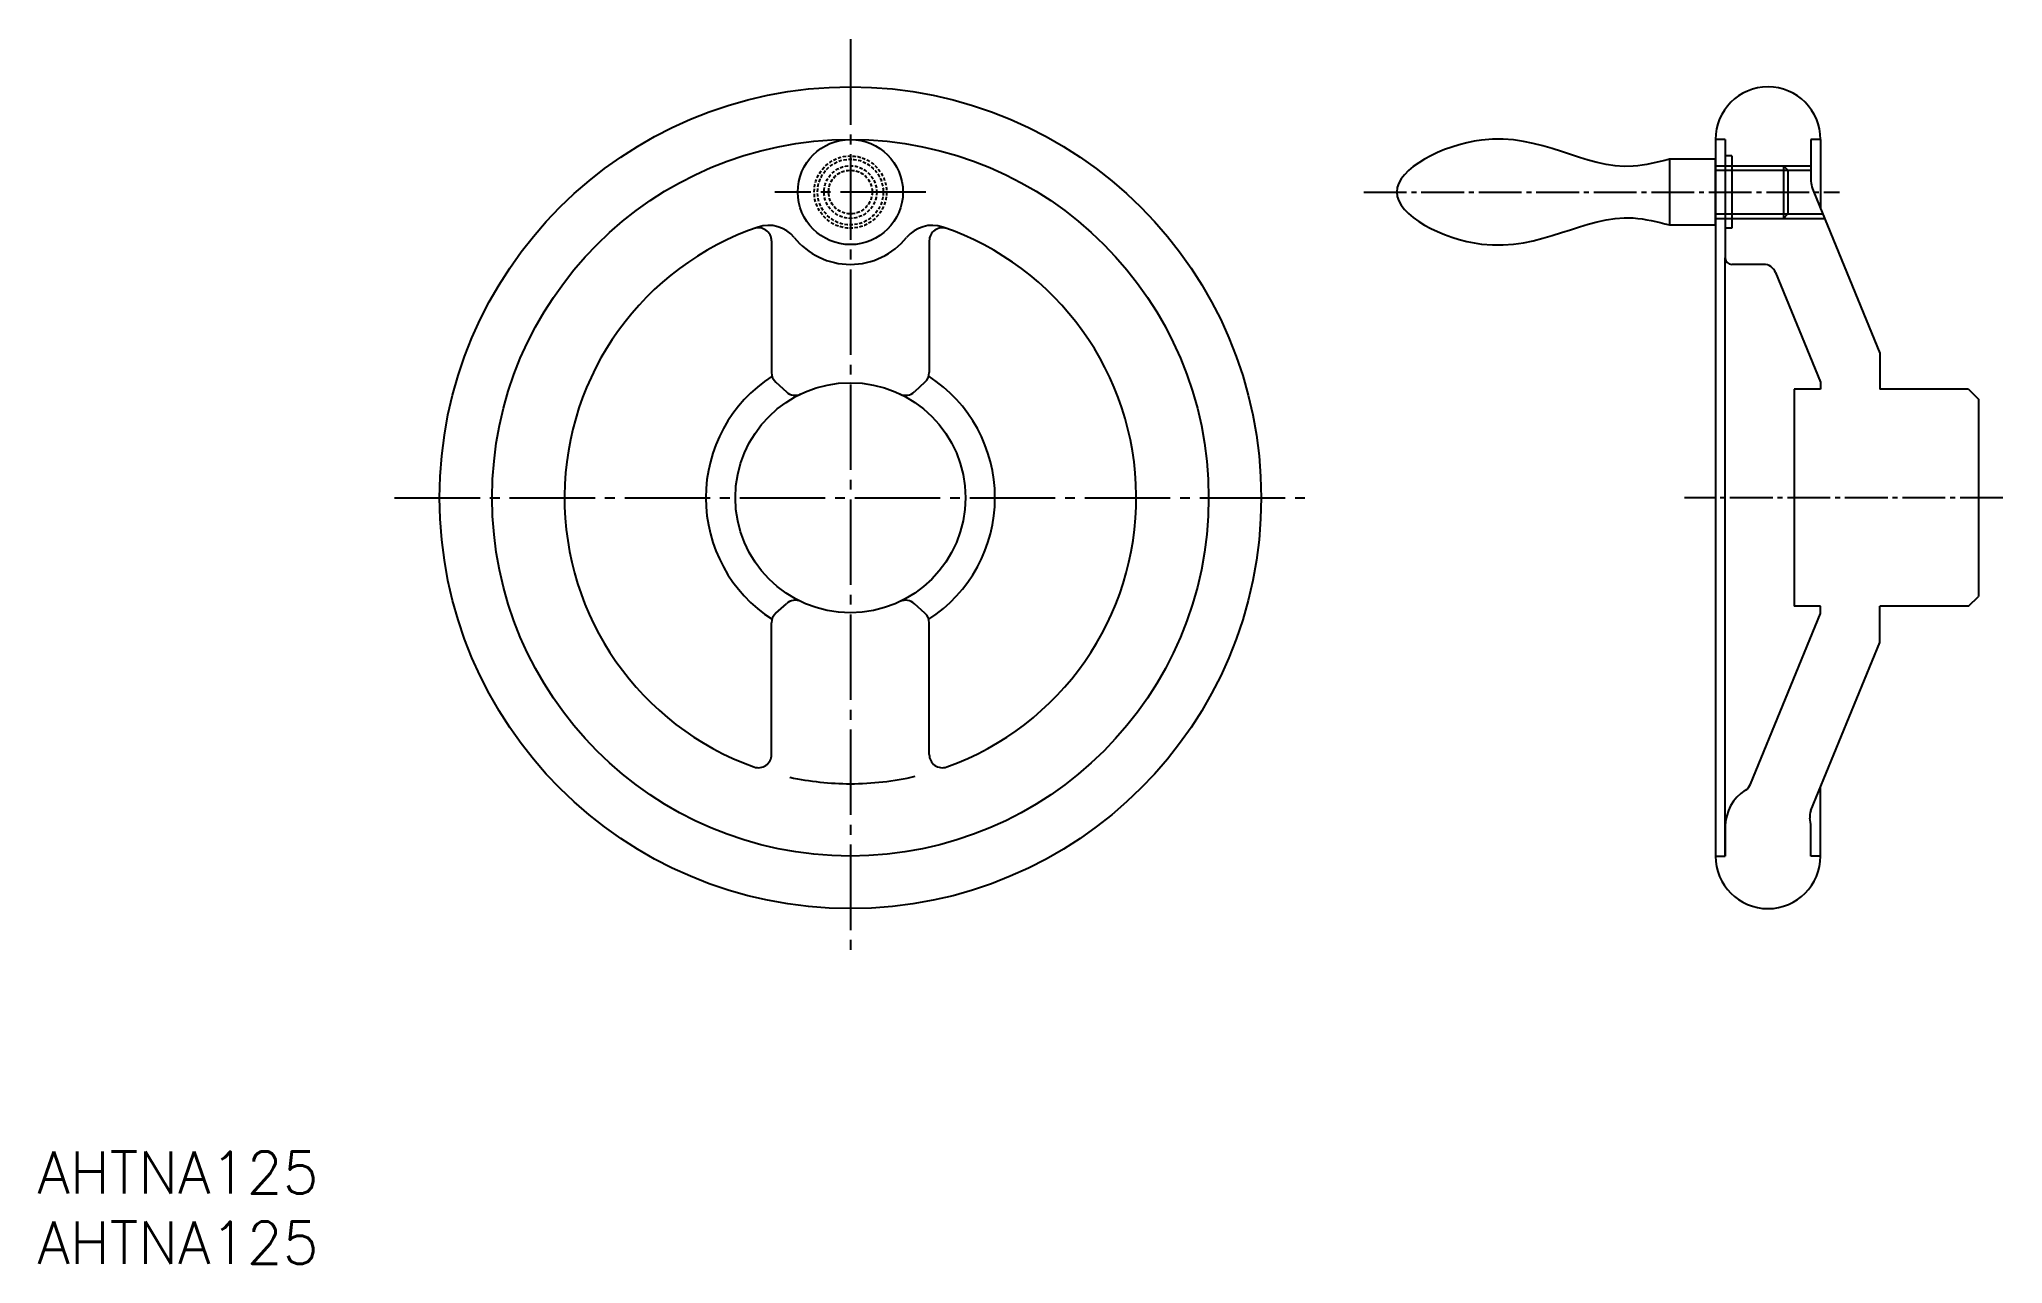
# Model space of a CAD drawing. Extents: x 72 to 370, y 630 to 816.
import ezdxf

# ---------------------------------------------------------------- set-up
doc = ezdxf.new("R2010")
doc.units = 0
doc.header["$MEASUREMENT"] = 0
doc.linetypes.add('CENTER', pattern=[17.5, 13, -1.5, 1.5, -1.5])
doc.linetypes.add('DASHED', pattern=[0.75, 0.5, -0.25])
doc.layers.get('0').update_dxf_attribs({"linetype": 'CONTINUOUS'})
doc.layers.add('CENTER', color=1, linetype='CENTER')
doc.layers.add('SIZE', color=7, linetype='CONTINUOUS')
doc.styles.get("Standard").update_dxf_attribs({"font": 'txt.shx', "bigfont": '@extfont2.shx'})

msp = doc.modelspace()

# ---------------------------------------------------------------- linework, layer by layer
at = {"color": 7, "linetype": 'Continuous'}
for p, q in [((328.16, 800.71), (326.66, 800.71)), ((326.66, 800.71), (326.66, 691.71)), ((328.16, 800.71), (328.16, 782.71)), ((342.66, 800.71), (341.16, 800.71)), ((341.16, 800.71), (341.16, 794.95)), ((342.66, 800.71), (342.66, 790.12)), ((326.66, 797.71), (319.66, 797.71)), ((319.66, 797.71), (319.66, 787.71)), ((326.66, 787.71), (326.66, 797.71)), ((329.16, 798.21), (328.16, 798.21)), ((329.16, 798.21), (329.16, 787.21)), ((326.66, 796.71), (336.99, 796.71)), ((329.16, 796.03), (341.16, 796.03)), ((336.99, 796.71), (336.99, 788.71)), ((336.99, 796.71), (337.66, 796.03)), ((337.66, 796.03), (337.66, 789.38)), ((341.61, 792.67), (351.66, 768.21)), ((326.66, 788.71), (336.99, 788.71)), ((329.16, 789.38), (342.97, 789.38)), ((336.99, 788.71), (337.66, 789.38)), ((319.66, 787.71), (326.66, 787.71)), ((329.16, 787.21), (328.16, 787.21)), ((183.05, 785.27), (183.05, 765.25)), ((207.05, 785.27), (207.05, 765.25)), ((328.16, 691.71), (328.16, 782.71)), ((333.97, 781.71), (329.16, 781.71)), ((335.82, 780.47), (342.66, 763.8)), ((351.66, 768.21), (351.66, 762.71)), ((183.71, 763.77), (185.31, 762.32)), ((206.39, 763.77), (204.79, 762.32)), ((342.66, 762.71), (338.66, 762.71)), ((338.66, 762.71), (338.66, 729.71)), ((342.66, 763.8), (342.66, 762.71)), ((365.16, 762.71), (351.66, 762.71)), ((365.16, 762.71), (366.66, 761.21)), ((366.66, 761.21), (366.66, 731.21)), ((183.71, 728.64), (185.31, 730.09)), ((206.39, 728.64), (204.79, 730.09)), ((342.66, 729.71), (338.66, 729.71)), ((342.66, 728.61), (342.66, 729.71)), ((351.66, 724.21), (351.66, 729.71)), ((365.16, 729.71), (351.66, 729.71)), ((365.16, 729.71), (366.66, 731.21)), ((183.05, 707.14), (183.05, 727.16)), ((207.05, 707.14), (207.05, 727.16)), ((332, 702.65), (342.66, 728.61)), ((341.15, 698.61), (351.66, 724.21)), ((342.66, 691.71), (342.66, 702.29)), ((328.16, 696.21), (328.16, 691.71)), ((341.16, 691.71), (341.16, 696.21)), ((326.66, 691.71), (328.16, 691.71)), ((342.66, 691.71), (341.16, 691.71))]:
    msp.add_line(p, q, dxfattribs=at)
at = {"color": 3, "linetype": 'Continuous'}
for p, q in [((326.66, 796.03), (337.66, 796.03)), ((329.16, 796.71), (341.16, 796.71)), ((326.66, 789.38), (337.66, 789.38)), ((329.16, 788.71), (343.24, 788.71))]:
    msp.add_line(p, q, dxfattribs=at)
at = {"color": 7, "linetype": 'Continuous'}
for radius in [62.5, 54.5, 17.5]:
    msp.add_circle((195.05, 746.21), radius, dxfattribs=at)
at = {"color": 3, "linetype": 'DASHED'}
msp.add_circle((195.05, 792.71), 5.5, dxfattribs=at)
at = {"color": 7, "linetype": 'Continuous'}
for centre, radius, start, end in [((334.66, 800.71), 8, 0, 180), ((347.16, 794.95), 6, 180, 202.33), ((195.05, 746.21), 43.5, 108.8485, 250.2845), ((181.05, 785.27), 2, 0, 109.7155), ((182.61, 782.64), 5, 38.9788, 108.8485), ((195.05, 792.71), 11, 218.9788, 321.0212), ((207.49, 782.64), 5, 71.1515, 141.0212), ((209.05, 785.27), 2, 70.2845, 180), ((195.05, 746.21), 43.5, 289.7155, 71.1515), ((329.16, 782.71), 1, 180, 270), ((333.97, 779.71), 2, 22.33, 90), ((185.05, 765.25), 2, 180, 227.8564), ((205.05, 765.25), 2, 312.1436, 0), ((195.05, 746.21), 22, 122.809, 237.191), ((186.65, 763.8), 2, 227.8564, 295.5093), ((203.45, 763.8), 2, 244.4907, 312.1436), ((195.05, 746.21), 22, 302.809, 57.191), ((186.65, 728.61), 2, 64.4907, 132.1436), ((203.45, 728.61), 2, 47.8564, 115.5093), ((185.05, 727.16), 2, 132.1436, 180), ((205.05, 727.16), 2, 0, 47.8564), ((181.05, 707.14), 2, 250.2845, 0), ((209.05, 707.14), 2, 180, 289.7155), ((195.05, 746.21), 43.5, 257.7753, 270), ((195.05, 746.21), 43.5, 270, 283.0626), ((330.15, 703.41), 2, 302.0908, 337.67), ((334.66, 696.21), 6.5, 122.0908, 180), ((343, 697.85), 2, 157.67, 191.1844), ((334.66, 696.21), 6.5, 0, 11.1844), ((334.66, 691.71), 8, 180, 0)]:
    msp.add_arc(centre, radius, start, end, dxfattribs=at)
msp.add_open_spline([(319.66, 797.71), (317.81, 797.23), (308.2, 794.79), (296.02, 805.4), (271.17, 792.71), (296.02, 780), (308.2, 790.62), (317.81, 788.18), (319.66, 787.71)], degree=3, knots=[0, 0, 0, 0, 5.601688, 29.048998, 44.169272, 59.290819, 82.73854, 88.340228, 88.340228, 88.340228, 88.340228], dxfattribs=at)
at = {"layer": 'CENTER', "color": 1, "linetype": 'CENTER'}
for p, q in [((195.05, 815.95), (195.05, 676.46)), ((206.54, 792.71), (183.55, 792.71)), ((125.71, 746.21), (264.39, 746.21))]:
    msp.add_line(p, q, dxfattribs=at)
at = {"layer": 'CENTER', "color": 1, "linetype": 'CENTER', "ltscale": 0.5}
for p, q in [((273.16, 792.71), (345.52, 792.71)), ((370.37, 746.21), (321.95, 746.21))]:
    msp.add_line(p, q, dxfattribs=at)
at = {"layer": 'SIZE', "color": 7, "linetype": 'Continuous'}
msp.add_circle((195.05, 792.71), 8, dxfattribs=at)
at = {"layer": 'SIZE', "color": 3, "linetype": 'DASHED'}
for radius in [5, 4, 3.32]:
    msp.add_circle((195.05, 792.71), radius, dxfattribs=at)

# ---------------------------------------------------------------- texts
at = {"color": 7, "linetype": 'Continuous'}
for p in [(71.37, 640.36), (71.37, 629.69)]:
    msp.add_text('AHTNA125', height=6.4, dxfattribs=at).set_placement(p)

doc.saveas('drawing.dxf')
